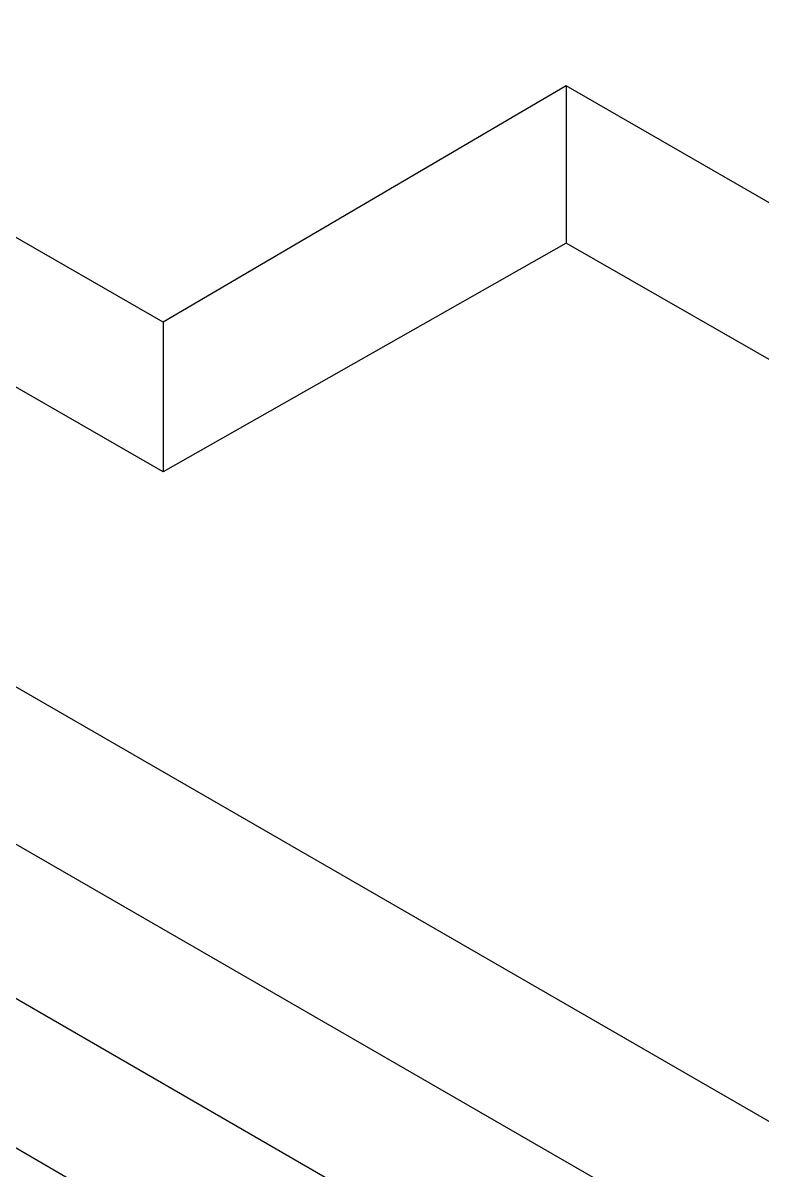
# Model space of a CAD drawing. Header units: millimetres. Extents: x 0 to 2112, y 8 to 1252.
# Drawn here: x 1150.23 to 1174.96, y 343.2 to 381.61 of the extents above; entities that cross this region are included whole.
import ezdxf

# ---------------------------------------------------------------- set-up
doc = ezdxf.new("R2010")
doc.units = ezdxf.units.MM
doc.layers.get('0').update_dxf_attribs({"linetype": 'CONTINUOUS'})

msp = doc.modelspace()

# ---------------------------------------------------------------- linework, layer by layer
at = {"color": 9}
for p, q in [((1154.92, 371.595), (1112.69, 395.841)), ((1154.92, 371.595), (1112.69, 395.841)), ((1154.92, 366.582), (1112.69, 390.828)), ((1154.92, 366.582), (1112.69, 390.828)), ((1168.4, 379.501), (1154.92, 371.595)), ((1168.4, 379.501), (1154.92, 371.595)), ((1287.7, 310.76), (1168.4, 379.501)), ((1168.4, 379.501), (1168.4, 374.241)), ((1287.7, 310.76), (1168.4, 379.501)), ((1168.4, 379.501), (1168.4, 374.241)), ((1168.4, 374.241), (1154.92, 366.582)), ((1168.4, 374.241), (1154.92, 366.582)), ((1287.7, 305.747), (1168.4, 374.241)), ((1287.7, 305.747), (1168.4, 374.241)), ((1154.92, 371.595), (1154.92, 366.582)), ((1154.92, 371.595), (1154.92, 366.582)), ((1137.51, 366.582), (1179.47, 342.363)), ((1137.51, 366.582), (1179.47, 342.363)), ((1170.49, 337.1), (1128.53, 361.319)), ((1170.49, 337.1), (1128.53, 361.319)), ((1137.51, 361.319), (1179.47, 337.1)), ((1137.51, 361.319), (1179.47, 337.1)), ((1170.49, 332.085), (1128.53, 356.33)), ((1170.49, 332.085), (1128.53, 356.33))]:
    msp.add_line(p, q, dxfattribs=at)

doc.saveas('drawing.dxf')
